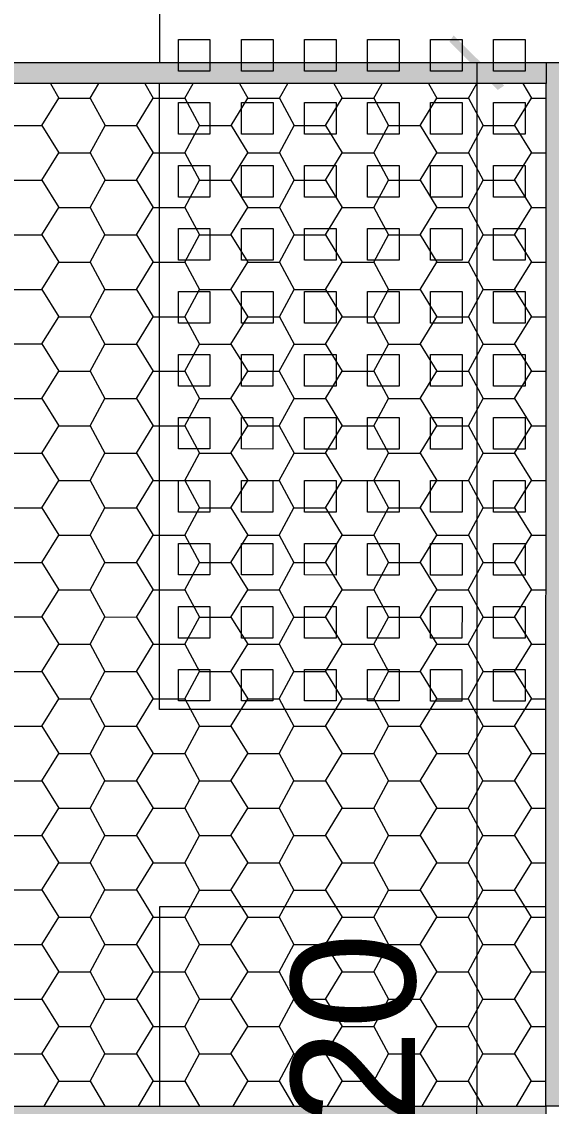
# Model space of a CAD drawing. Extents: x 3377 to 3790, y 1673 to 1846.
# Drawn here: x 3521.991 to 3523.058, y 1752.105 to 1754.291 of the extents above; entities that cross this region are included whole.
import ezdxf

# ---------------------------------------------------------------- set-up
doc = ezdxf.new("R2010")
doc.units = 0
doc.header["$LTSCALE"] = 2
for name, color, linetype, true_color in [('PDF7_0', 7, 'Continuous', 0xc6c6c6), ('PDF7_04-DETALHE', 7, 'Continuous', 0xc6c6c6), ('PDF7_COTAS', 7, 'Continuous', 0x8e8e8e)]:
    doc.layers.add(name, color=color, linetype=linetype, true_color=true_color)
doc.layers.add('PDF7_Text', color=7, linetype='Continuous')
doc.styles.add('PDF Arial', font='arial.ttf')

msp = doc.modelspace()

# ---------------------------------------------------------------- linework, layer by layer
at = {"layer": 'PDF7_0', "color": 7, "lineweight": 0}
msp.add_lwpolyline([(3535.3864, 1752.8449), (3535.4118, 1752.8576, 0.281721), (3525.3159, 1759.0363, 0.281573), (3515.2191, 1752.859), (3515.2488, 1752.8463, -0.281585), (3525.3159, 1759.0067, -0.281456)], format="xyb", close=True, dxfattribs=at)
for points in [[(3535.1368, 1753.0988, 0.27384), (3525.3159, 1758.9051, 0.27384), (3515.4942, 1753.1002), (3515.8454, 1752.9055, -0.273455), (3525.3159, 1758.5073, -0.273821), (3534.7856, 1752.9042), (3534.739, 1752.9889), (3535.0902, 1753.1877), (3535.1368, 1753.0988), (3535.2129, 1752.9042), (3534.6713, 1752.9042, 0.272283), (3525.3158, 1758.4058, 0.272651), (3515.9597, 1752.9055), (3515.8454, 1752.9055), (3515.4434, 1752.9055)], [(3535.086, 1753.1158, 0.272189), (3525.3159, 1758.8713, 0.272189), (3515.545, 1753.1171), (3515.8285, 1752.9563, -0.272462), (3525.3159, 1758.5454), (3525.3159, 1758.8713), (3525.3159, 1758.5454, -0.272294), (3534.8025, 1752.955)]]:
    msp.add_lwpolyline(points, format="xyb", dxfattribs=at)
for points in [[(3528.3665, 1754.2079), (3528.3666, 1755.507), (3522.269, 1755.5074), (3522.2689, 1754.2084)], [(3523.0475, 1754.2083), (3523.0856, 1754.2083), (3523.0854, 1752.1053), (3523.0473, 1752.1053), (3523.0475, 1754.166)], [(3523.0474, 1752.905), (3522.2688, 1752.9051), (3522.2689, 1754.166)], [(3523.0474, 1752.5072), (3522.2688, 1752.5073), (3522.2688, 1752.1053)]]:
    msp.add_lwpolyline(points, dxfattribs=at)
for points in [[(3523.0475, 1754.2083), (3523.0475, 1754.166), (3520.8386, 1754.1661), (3520.8386, 1754.2085)], [(3523.0473, 1752.1053), (3523.0473, 1752.0672), (3520.8385, 1752.0673), (3520.8385, 1752.1054)]]:
    msp.add_lwpolyline(points, close=True, dxfattribs=at)
at = {"layer": 'PDF7_0', "lineweight": 0}
for points in [[(3522.0489, 1754.1661), (3522.0658, 1754.1364), (3522.1292, 1754.1364), (3522.1462, 1754.1661)], [(3522.2393, 1754.166), (3522.2562, 1754.1364), (3522.3197, 1754.1364), (3522.3366, 1754.166)], [(3522.4297, 1754.166), (3522.4466, 1754.1364), (3522.5101, 1754.1364), (3522.527, 1754.166)], [(3522.6201, 1754.166), (3522.637, 1754.1364), (3522.7005, 1754.1364), (3522.7174, 1754.166)], [(3522.8105, 1754.166), (3522.8274, 1754.1364), (3522.8909, 1754.1364), (3522.9078, 1754.166)], [(3523.0009, 1754.166), (3523.0179, 1754.1364), (3523.0475, 1754.1364)], [(3521.9388, 1754.1364), (3521.9684, 1754.0814), (3522.0319, 1754.0814), (3522.0658, 1754.1364)], [(3522.1292, 1754.1364), (3522.1589, 1754.0814), (3522.2223, 1754.0814), (3522.2562, 1754.1364)], [(3522.3197, 1754.1364), (3522.3493, 1754.0814), (3522.4128, 1754.0814), (3522.4466, 1754.1364)], [(3522.5101, 1754.1364), (3522.5397, 1754.0814), (3522.6032, 1754.0814), (3522.637, 1754.1364)], [(3522.7005, 1754.1364), (3522.7301, 1754.0814), (3522.7936, 1754.0814), (3522.8274, 1754.1364)], [(3522.8909, 1754.1364), (3522.9205, 1754.0814), (3522.984, 1754.0814), (3523.0179, 1754.1364)], [(3522.0319, 1754.0814), (3522.0658, 1754.0264), (3522.1292, 1754.0264), (3522.1589, 1754.0814)], [(3522.2223, 1754.0814), (3522.2562, 1754.0264), (3522.3197, 1754.0264), (3522.3493, 1754.0814)], [(3522.4128, 1754.0814), (3522.4466, 1754.0264), (3522.5101, 1754.0264), (3522.5397, 1754.0814)], [(3522.6032, 1754.0814), (3522.637, 1754.0264), (3522.7005, 1754.0264), (3522.7301, 1754.0814)], [(3522.7936, 1754.0814), (3522.8274, 1754.0264), (3522.8909, 1754.0264), (3522.9205, 1754.0814)], [(3522.984, 1754.0814), (3523.0179, 1754.0264), (3523.0475, 1754.0264)], [(3521.9388, 1754.0264), (3521.9684, 1753.9714), (3522.0319, 1753.9714), (3522.0658, 1754.0264)], [(3522.1292, 1754.0264), (3522.1589, 1753.9714), (3522.2223, 1753.9714), (3522.2562, 1754.0264)], [(3522.3197, 1754.0264), (3522.3493, 1753.9714), (3522.4127, 1753.9714), (3522.4466, 1754.0264)], [(3522.5101, 1754.0264), (3522.5397, 1753.9714), (3522.6032, 1753.9714), (3522.637, 1754.0264)], [(3522.7005, 1754.0264), (3522.7301, 1753.9714), (3522.7936, 1753.9714), (3522.8274, 1754.0264)], [(3522.8909, 1754.0264), (3522.9205, 1753.9713), (3522.984, 1753.9713), (3523.0179, 1754.0264)], [(3522.0319, 1753.9714), (3522.0658, 1753.9164), (3522.1292, 1753.9164), (3522.1589, 1753.9714)], [(3522.2223, 1753.9714), (3522.2562, 1753.9164), (3522.3196, 1753.9164), (3522.3493, 1753.9714)], [(3522.4127, 1753.9714), (3522.4466, 1753.9164), (3522.5101, 1753.9164), (3522.5397, 1753.9714)], [(3522.6032, 1753.9714), (3522.637, 1753.9164), (3522.7005, 1753.9164), (3522.7301, 1753.9714)], [(3522.7936, 1753.9714), (3522.8274, 1753.9163), (3522.8909, 1753.9163), (3522.9205, 1753.9713)], [(3522.984, 1753.9713), (3523.0178, 1753.9163), (3523.0475, 1753.9163)], [(3521.9388, 1753.9164), (3521.9684, 1753.8614), (3522.0319, 1753.8614), (3522.0658, 1753.9164)], [(3522.1292, 1753.9164), (3522.1588, 1753.8614), (3522.2223, 1753.8614), (3522.2562, 1753.9164)], [(3522.3196, 1753.9164), (3522.3493, 1753.8614), (3522.4127, 1753.8614), (3522.4466, 1753.9164)], [(3522.5101, 1753.9164), (3522.5397, 1753.8614), (3522.6032, 1753.8614), (3522.637, 1753.9164)], [(3522.7005, 1753.9164), (3522.7301, 1753.8613), (3522.7936, 1753.8613), (3522.8274, 1753.9163)], [(3522.8909, 1753.9163), (3522.9205, 1753.8613), (3522.984, 1753.8613), (3523.0178, 1753.9163)], [(3522.0319, 1753.8614), (3522.0658, 1753.8064), (3522.1292, 1753.8064), (3522.1588, 1753.8614)], [(3522.2223, 1753.8614), (3522.2562, 1753.8064), (3522.3196, 1753.8064), (3522.3493, 1753.8614)], [(3522.4127, 1753.8614), (3522.4466, 1753.8064), (3522.5101, 1753.8063), (3522.5397, 1753.8614)], [(3522.6032, 1753.8614), (3522.637, 1753.8063), (3522.7005, 1753.8063), (3522.7301, 1753.8613)], [(3522.7936, 1753.8613), (3522.8274, 1753.8063), (3522.8909, 1753.8063), (3522.9205, 1753.8613)], [(3522.984, 1753.8613), (3523.0178, 1753.8063), (3523.0475, 1753.8063)], [(3521.9388, 1753.8064), (3521.9684, 1753.7514), (3522.0319, 1753.7514), (3522.0658, 1753.8064)], [(3522.1292, 1753.8064), (3522.1588, 1753.7514), (3522.2223, 1753.7514), (3522.2562, 1753.8064)], [(3522.3196, 1753.8064), (3522.3493, 1753.7514), (3522.4127, 1753.7513), (3522.4466, 1753.8064)], [(3522.5101, 1753.8063), (3522.5397, 1753.7513), (3522.6031, 1753.7513), (3522.637, 1753.8063)], [(3522.7005, 1753.8063), (3522.7301, 1753.7513), (3522.7936, 1753.7513), (3522.8274, 1753.8063)], [(3522.8909, 1753.8063), (3522.9205, 1753.7513), (3522.984, 1753.7513), (3523.0178, 1753.8063)], [(3522.0319, 1753.7514), (3522.0657, 1753.6964), (3522.1292, 1753.6964), (3522.1588, 1753.7514)], [(3522.2223, 1753.7514), (3522.2562, 1753.6963), (3522.3196, 1753.6963), (3522.3493, 1753.7514)], [(3522.4127, 1753.7513), (3522.4466, 1753.6963), (3522.5101, 1753.6963), (3522.5397, 1753.7513)], [(3522.6031, 1753.7513), (3522.637, 1753.6963), (3522.7005, 1753.6963), (3522.7301, 1753.7513)], [(3522.7936, 1753.7513), (3522.8274, 1753.6963), (3522.8909, 1753.6963), (3522.9205, 1753.7513)], [(3522.984, 1753.7513), (3523.0178, 1753.6963), (3523.0475, 1753.6963)], [(3521.9388, 1753.6964), (3521.9684, 1753.6414), (3522.0319, 1753.6414), (3522.0657, 1753.6964)], [(3522.1292, 1753.6964), (3522.1588, 1753.6413), (3522.2223, 1753.6413), (3522.2562, 1753.6963)], [(3522.3196, 1753.6963), (3522.3493, 1753.6413), (3522.4127, 1753.6413), (3522.4466, 1753.6963)], [(3522.5101, 1753.6963), (3522.5397, 1753.6413), (3522.6031, 1753.6413), (3522.637, 1753.6963)], [(3522.7005, 1753.6963), (3522.7301, 1753.6413), (3522.7936, 1753.6413), (3522.8274, 1753.6963)], [(3522.8909, 1753.6963), (3522.9205, 1753.6413), (3522.984, 1753.6413), (3523.0178, 1753.6963)], [(3522.0319, 1753.6414), (3522.0657, 1753.5863), (3522.1292, 1753.5863), (3522.1588, 1753.6413)], [(3522.2223, 1753.6413), (3522.2562, 1753.5863), (3522.3196, 1753.5863), (3522.3493, 1753.6413)], [(3522.4127, 1753.6413), (3522.4466, 1753.5863), (3522.51, 1753.5863), (3522.5397, 1753.6413)], [(3522.6031, 1753.6413), (3522.637, 1753.5863), (3522.7005, 1753.5863), (3522.7301, 1753.6413)], [(3522.7936, 1753.6413), (3522.8274, 1753.5863), (3522.8909, 1753.5863), (3522.9205, 1753.6413)], [(3522.984, 1753.6413), (3523.0178, 1753.5863), (3523.0474, 1753.5863)], [(3521.9388, 1753.5863), (3521.9684, 1753.5313), (3522.0319, 1753.5313), (3522.0657, 1753.5863)], [(3522.1292, 1753.5863), (3522.1588, 1753.5313), (3522.2223, 1753.5313), (3522.2562, 1753.5863)], [(3522.3196, 1753.5863), (3522.3492, 1753.5313), (3522.4127, 1753.5313), (3522.4466, 1753.5863)], [(3522.51, 1753.5863), (3522.5397, 1753.5313), (3522.6031, 1753.5313), (3522.637, 1753.5863)], [(3522.7005, 1753.5863), (3522.7301, 1753.5313), (3522.7936, 1753.5313), (3522.8274, 1753.5863)], [(3522.8909, 1753.5863), (3522.9205, 1753.5313), (3522.984, 1753.5313), (3523.0178, 1753.5863)], [(3522.0319, 1753.5313), (3522.0657, 1753.4763), (3522.1292, 1753.4763), (3522.1588, 1753.5313)], [(3522.2223, 1753.5313), (3522.2561, 1753.4763), (3522.3196, 1753.4763), (3522.3492, 1753.5313)], [(3522.4127, 1753.5313), (3522.4466, 1753.4763), (3522.51, 1753.4763), (3522.5397, 1753.5313)], [(3522.6031, 1753.5313), (3522.637, 1753.4763), (3522.7005, 1753.4763), (3522.7301, 1753.5313)], [(3522.7936, 1753.5313), (3522.8274, 1753.4763), (3522.8909, 1753.4763), (3522.9205, 1753.5313)], [(3522.984, 1753.5313), (3523.0178, 1753.4763), (3523.0474, 1753.4763)], [(3521.9388, 1753.4763), (3521.9684, 1753.4213), (3522.0319, 1753.4213), (3522.0657, 1753.4763)], [(3522.1292, 1753.4763), (3522.1588, 1753.4213), (3522.2223, 1753.4213), (3522.2561, 1753.4763)], [(3522.3196, 1753.4763), (3522.3492, 1753.4213), (3522.4127, 1753.4213), (3522.4466, 1753.4763)], [(3522.51, 1753.4763), (3522.5397, 1753.4213), (3522.6031, 1753.4213), (3522.637, 1753.4763)], [(3522.7005, 1753.4763), (3522.7301, 1753.4213), (3522.7935, 1753.4213), (3522.8274, 1753.4763)], [(3522.8909, 1753.4763), (3522.9205, 1753.4213), (3522.984, 1753.4213), (3523.0178, 1753.4763)], [(3522.0319, 1753.4213), (3522.0657, 1753.3663), (3522.1292, 1753.3663), (3522.1588, 1753.4213)], [(3522.2223, 1753.4213), (3522.2561, 1753.3663), (3522.3196, 1753.3663), (3522.3492, 1753.4213)], [(3522.4127, 1753.4213), (3522.4466, 1753.3663), (3522.51, 1753.3663), (3522.5397, 1753.4213)], [(3522.6031, 1753.4213), (3522.637, 1753.3663), (3522.7004, 1753.3663), (3522.7301, 1753.4213)], [(3522.7935, 1753.4213), (3522.8274, 1753.3663), (3522.8909, 1753.3662), (3522.9205, 1753.4213)], [(3522.984, 1753.4213), (3523.0178, 1753.3662), (3523.0474, 1753.3662)], [(3521.9388, 1753.3663), (3521.9684, 1753.3113), (3522.0319, 1753.3113), (3522.0657, 1753.3663)], [(3522.1292, 1753.3663), (3522.1588, 1753.3113), (3522.2223, 1753.3113), (3522.2561, 1753.3663)], [(3522.3196, 1753.3663), (3522.3492, 1753.3113), (3522.4127, 1753.3113), (3522.4466, 1753.3663)], [(3522.51, 1753.3663), (3522.5396, 1753.3113), (3522.6031, 1753.3113), (3522.637, 1753.3663)], [(3522.7004, 1753.3663), (3522.7301, 1753.3112), (3522.7935, 1753.3112), (3522.8274, 1753.3663)], [(3522.8909, 1753.3662), (3522.9205, 1753.3112), (3522.984, 1753.3112), (3523.0178, 1753.3662)], [(3522.0319, 1753.3113), (3522.0657, 1753.2563), (3522.1292, 1753.2563), (3522.1588, 1753.3113)], [(3522.2223, 1753.3113), (3522.2561, 1753.2563), (3522.3196, 1753.2563), (3522.3492, 1753.3113)], [(3522.4127, 1753.3113), (3522.4465, 1753.2563), (3522.51, 1753.2563), (3522.5396, 1753.3113)], [(3522.6031, 1753.3113), (3522.637, 1753.2562), (3522.7004, 1753.2562), (3522.7301, 1753.3112)], [(3522.7935, 1753.3112), (3522.8274, 1753.2562), (3522.8909, 1753.2562), (3522.9205, 1753.3112)], [(3522.984, 1753.3112), (3523.0178, 1753.2562), (3523.0474, 1753.2562)], [(3521.9388, 1753.2563), (3521.9684, 1753.2013), (3522.0319, 1753.2013), (3522.0657, 1753.2563)], [(3522.1292, 1753.2563), (3522.1588, 1753.2013), (3522.2223, 1753.2013), (3522.2561, 1753.2563)], [(3522.3196, 1753.2563), (3522.3492, 1753.2013), (3522.4127, 1753.2013), (3522.4465, 1753.2563)], [(3522.51, 1753.2563), (3522.5396, 1753.2012), (3522.6031, 1753.2012), (3522.637, 1753.2562)], [(3522.7004, 1753.2562), (3522.7301, 1753.2012), (3522.7935, 1753.2012), (3522.8274, 1753.2562)], [(3522.8909, 1753.2562), (3522.9205, 1753.2012), (3522.9839, 1753.2012), (3523.0178, 1753.2562)], [(3522.0319, 1753.2013), (3522.0657, 1753.1463), (3522.1292, 1753.1463), (3522.1588, 1753.2013)], [(3522.2223, 1753.2013), (3522.2561, 1753.1463), (3522.3196, 1753.1462), (3522.3492, 1753.2013)], [(3522.4127, 1753.2013), (3522.4465, 1753.1462), (3522.51, 1753.1462), (3522.5396, 1753.2012)], [(3522.6031, 1753.2012), (3522.637, 1753.1462), (3522.7004, 1753.1462), (3522.7301, 1753.2012)], [(3522.7935, 1753.2012), (3522.8274, 1753.1462), (3522.8908, 1753.1462), (3522.9205, 1753.2012)], [(3522.9839, 1753.2012), (3523.0178, 1753.1462), (3523.0474, 1753.1462)], [(3521.9388, 1753.1463), (3521.9684, 1753.0913), (3522.0319, 1753.0913), (3522.0657, 1753.1463)], [(3522.1292, 1753.1463), (3522.1588, 1753.0913), (3522.2223, 1753.0912), (3522.2561, 1753.1463)], [(3522.3196, 1753.1462), (3522.3492, 1753.0912), (3522.4127, 1753.0912), (3522.4465, 1753.1462)], [(3522.51, 1753.1462), (3522.5396, 1753.0912), (3522.6031, 1753.0912), (3522.637, 1753.1462)], [(3522.7004, 1753.1462), (3522.73, 1753.0912), (3522.7935, 1753.0912), (3522.8274, 1753.1462)], [(3522.8908, 1753.1462), (3522.9205, 1753.0912), (3522.9839, 1753.0912), (3523.0178, 1753.1462)], [(3522.0319, 1753.0913), (3522.0657, 1753.0362), (3522.1292, 1753.0362), (3522.1588, 1753.0913)], [(3522.2223, 1753.0912), (3522.2561, 1753.0362), (3522.3196, 1753.0362), (3522.3492, 1753.0912)], [(3522.4127, 1753.0912), (3522.4465, 1753.0362), (3522.51, 1753.0362), (3522.5396, 1753.0912)], [(3522.6031, 1753.0912), (3522.637, 1753.0362), (3522.7004, 1753.0362), (3522.73, 1753.0912)], [(3522.7935, 1753.0912), (3522.8274, 1753.0362), (3522.8908, 1753.0362), (3522.9205, 1753.0912)], [(3522.9839, 1753.0912), (3523.0178, 1753.0362), (3523.0474, 1753.0362)], [(3521.9388, 1753.0363), (3521.9684, 1752.9812), (3522.0318, 1752.9812), (3522.0657, 1753.0362)], [(3522.1292, 1753.0362), (3522.1588, 1752.9812), (3522.2223, 1752.9812), (3522.2561, 1753.0362)], [(3522.3196, 1753.0362), (3522.3492, 1752.9812), (3522.4127, 1752.9812), (3522.4465, 1753.0362)], [(3522.51, 1753.0362), (3522.5396, 1752.9812), (3522.6031, 1752.9812), (3522.637, 1753.0362)], [(3522.7004, 1753.0362), (3522.73, 1752.9812), (3522.7935, 1752.9812), (3522.8274, 1753.0362)], [(3522.8908, 1753.0362), (3522.9205, 1752.9812), (3522.9839, 1752.9812), (3523.0178, 1753.0362)], [(3522.0318, 1752.9812), (3522.0657, 1752.9262), (3522.1292, 1752.9262), (3522.1588, 1752.9812)], [(3522.2223, 1752.9812), (3522.2561, 1752.9262), (3522.3196, 1752.9262), (3522.3492, 1752.9812)], [(3522.4127, 1752.9812), (3522.4465, 1752.9262), (3522.51, 1752.9262), (3522.5396, 1752.9812)], [(3522.6031, 1752.9812), (3522.6369, 1752.9262), (3522.7004, 1752.9262), (3522.73, 1752.9812)], [(3522.7935, 1752.9812), (3522.8274, 1752.9262), (3522.8908, 1752.9262), (3522.9205, 1752.9812)], [(3522.9839, 1752.9812), (3523.0178, 1752.9262), (3523.0474, 1752.9262)], [(3521.9387, 1752.9262), (3521.9684, 1752.8712), (3522.0318, 1752.8712), (3522.0657, 1752.9262)], [(3522.1292, 1752.9262), (3522.1588, 1752.8712), (3522.2223, 1752.8712), (3522.2561, 1752.9262)], [(3522.3196, 1752.9262), (3522.3492, 1752.8712), (3522.4127, 1752.8712), (3522.4465, 1752.9262)], [(3522.51, 1752.9262), (3522.5396, 1752.8712), (3522.6031, 1752.8712), (3522.6369, 1752.9262)], [(3522.7004, 1752.9262), (3522.73, 1752.8712), (3522.7935, 1752.8712), (3522.8274, 1752.9262)], [(3522.8908, 1752.9262), (3522.9205, 1752.8712), (3522.9839, 1752.8712), (3523.0178, 1752.9262)], [(3522.0318, 1752.8712), (3522.0657, 1752.8162), (3522.1292, 1752.8162), (3522.1588, 1752.8712)], [(3522.2223, 1752.8712), (3522.2561, 1752.8162), (3522.3196, 1752.8162), (3522.3492, 1752.8712)], [(3522.4127, 1752.8712), (3522.4465, 1752.8162), (3522.51, 1752.8162), (3522.5396, 1752.8712)], [(3522.6031, 1752.8712), (3522.6369, 1752.8162), (3522.7004, 1752.8162), (3522.73, 1752.8712)], [(3522.7935, 1752.8712), (3522.8274, 1752.8162), (3522.8908, 1752.8162), (3522.9205, 1752.8712)], [(3522.9839, 1752.8712), (3523.0178, 1752.8161), (3523.0474, 1752.8161)], [(3521.9387, 1752.8162), (3521.9684, 1752.7612), (3522.0318, 1752.7612), (3522.0657, 1752.8162)], [(3522.1292, 1752.8162), (3522.1588, 1752.7612), (3522.2222, 1752.7612), (3522.2561, 1752.8162)], [(3522.3196, 1752.8162), (3522.3492, 1752.7612), (3522.4127, 1752.7612), (3522.4465, 1752.8162)], [(3522.51, 1752.8162), (3522.5396, 1752.7612), (3522.6031, 1752.7612), (3522.6369, 1752.8162)], [(3522.7004, 1752.8162), (3522.73, 1752.7612), (3522.7935, 1752.7612), (3522.8274, 1752.8162)], [(3522.8908, 1752.8162), (3522.9204, 1752.7611), (3522.9839, 1752.7611), (3523.0178, 1752.8161)], [(3522.0318, 1752.7612), (3522.0657, 1752.7062), (3522.1292, 1752.7062), (3522.1588, 1752.7612)], [(3522.2222, 1752.7612), (3522.2561, 1752.7062), (3522.3196, 1752.7062), (3522.3492, 1752.7612)], [(3522.4127, 1752.7612), (3522.4465, 1752.7062), (3522.51, 1752.7062), (3522.5396, 1752.7612)], [(3522.6031, 1752.7612), (3522.6369, 1752.7062), (3522.7004, 1752.7061), (3522.73, 1752.7612)], [(3522.7935, 1752.7612), (3522.8273, 1752.7061), (3522.8908, 1752.7061), (3522.9204, 1752.7611)], [(3522.9839, 1752.7611), (3523.0178, 1752.7061), (3523.0474, 1752.7061)], [(3521.9387, 1752.7062), (3521.9684, 1752.6512), (3522.0318, 1752.6512), (3522.0657, 1752.7062)], [(3522.1292, 1752.7062), (3522.1588, 1752.6512), (3522.2222, 1752.6512), (3522.2561, 1752.7062)], [(3522.3196, 1752.7062), (3522.3492, 1752.6512), (3522.4127, 1752.6512), (3522.4465, 1752.7062)], [(3522.51, 1752.7062), (3522.5396, 1752.6512), (3522.6031, 1752.6511), (3522.6369, 1752.7062)], [(3522.7004, 1752.7061), (3522.73, 1752.6511), (3522.7935, 1752.6511), (3522.8273, 1752.7061)], [(3522.8908, 1752.7061), (3522.9204, 1752.6511), (3522.9839, 1752.6511), (3523.0178, 1752.7061)], [(3522.0318, 1752.6512), (3522.0657, 1752.5962), (3522.1291, 1752.5962), (3522.1588, 1752.6512)], [(3522.2222, 1752.6512), (3522.2561, 1752.5962), (3522.3196, 1752.5962), (3522.3492, 1752.6512)], [(3522.4127, 1752.6512), (3522.4465, 1752.5961), (3522.51, 1752.5961), (3522.5396, 1752.6512)], [(3522.6031, 1752.6511), (3522.6369, 1752.5961), (3522.7004, 1752.5961), (3522.73, 1752.6511)], [(3522.7935, 1752.6511), (3522.8273, 1752.5961), (3522.8908, 1752.5961), (3522.9204, 1752.6511)], [(3522.9839, 1752.6511), (3523.0178, 1752.5961), (3523.0474, 1752.5961)], [(3521.9387, 1752.5962), (3521.9683, 1752.5412), (3522.0318, 1752.5412), (3522.0657, 1752.5962)], [(3522.1291, 1752.5962), (3522.1588, 1752.5412), (3522.2222, 1752.5412), (3522.2561, 1752.5962)], [(3522.3196, 1752.5962), (3522.3492, 1752.5411), (3522.4127, 1752.5411), (3522.4465, 1752.5961)], [(3522.51, 1752.5961), (3522.5396, 1752.5411), (3522.6031, 1752.5411), (3522.6369, 1752.5961)], [(3522.7004, 1752.5961), (3522.73, 1752.5411), (3522.7935, 1752.5411), (3522.8273, 1752.5961)], [(3522.8908, 1752.5961), (3522.9204, 1752.5411), (3522.9839, 1752.5411), (3523.0178, 1752.5961)], [(3522.0318, 1752.5412), (3522.0657, 1752.4862), (3522.1291, 1752.4861), (3522.1588, 1752.5412)], [(3522.2222, 1752.5412), (3522.2561, 1752.4861), (3522.3196, 1752.4861), (3522.3492, 1752.5411)], [(3522.4127, 1752.5411), (3522.4465, 1752.4861), (3522.51, 1752.4861), (3522.5396, 1752.5411)], [(3522.6031, 1752.5411), (3522.6369, 1752.4861), (3522.7004, 1752.4861), (3522.73, 1752.5411)], [(3522.7935, 1752.5411), (3522.8273, 1752.4861), (3522.8908, 1752.4861), (3522.9204, 1752.5411)], [(3522.9839, 1752.5411), (3523.0177, 1752.4861), (3523.0474, 1752.4861)], [(3521.9387, 1752.4862), (3521.9683, 1752.4312), (3522.0318, 1752.4311), (3522.0657, 1752.4862)], [(3522.1291, 1752.4861), (3522.1588, 1752.4311), (3522.2222, 1752.4311), (3522.2561, 1752.4861)], [(3522.3196, 1752.4861), (3522.3492, 1752.4311), (3522.4126, 1752.4311), (3522.4465, 1752.4861)], [(3522.51, 1752.4861), (3522.5396, 1752.4311), (3522.6031, 1752.4311), (3522.6369, 1752.4861)], [(3522.7004, 1752.4861), (3522.73, 1752.4311), (3522.7935, 1752.4311), (3522.8273, 1752.4861)], [(3522.8908, 1752.4861), (3522.9204, 1752.4311), (3522.9839, 1752.4311), (3523.0177, 1752.4861)], [(3522.0318, 1752.4311), (3522.0657, 1752.3761), (3522.1291, 1752.3761), (3522.1588, 1752.4311)], [(3522.2222, 1752.4311), (3522.2561, 1752.3761), (3522.3195, 1752.3761), (3522.3492, 1752.4311)], [(3522.4126, 1752.4311), (3522.4465, 1752.3761), (3522.51, 1752.3761), (3522.5396, 1752.4311)], [(3522.6031, 1752.4311), (3522.6369, 1752.3761), (3522.7004, 1752.3761), (3522.73, 1752.4311)], [(3522.7935, 1752.4311), (3522.8273, 1752.3761), (3522.8908, 1752.3761), (3522.9204, 1752.4311)], [(3522.9839, 1752.4311), (3523.0177, 1752.3761), (3523.0474, 1752.3761)], [(3521.9387, 1752.3761), (3521.9683, 1752.3211), (3522.0318, 1752.3211), (3522.0657, 1752.3761)], [(3522.1291, 1752.3761), (3522.1587, 1752.3211), (3522.2222, 1752.3211), (3522.2561, 1752.3761)], [(3522.3195, 1752.3761), (3522.3492, 1752.3211), (3522.4126, 1752.3211), (3522.4465, 1752.3761)], [(3522.51, 1752.3761), (3522.5396, 1752.3211), (3522.6031, 1752.3211), (3522.6369, 1752.3761)], [(3522.7004, 1752.3761), (3522.73, 1752.3211), (3522.7935, 1752.3211), (3522.8273, 1752.3761)], [(3522.8908, 1752.3761), (3522.9204, 1752.3211), (3522.9839, 1752.3211), (3523.0177, 1752.3761)], [(3522.0318, 1752.3211), (3522.0656, 1752.2661), (3522.1291, 1752.2661), (3522.1587, 1752.3211)], [(3522.2222, 1752.3211), (3522.2561, 1752.2661), (3522.3195, 1752.2661), (3522.3492, 1752.3211)], [(3522.4126, 1752.3211), (3522.4465, 1752.2661), (3522.51, 1752.2661), (3522.5396, 1752.3211)], [(3522.6031, 1752.3211), (3522.6369, 1752.2661), (3522.7004, 1752.2661), (3522.73, 1752.3211)], [(3522.7935, 1752.3211), (3522.8273, 1752.2661), (3522.8908, 1752.2661), (3522.9204, 1752.3211)], [(3522.9839, 1752.3211), (3523.0177, 1752.2661), (3523.0474, 1752.2661)], [(3521.9387, 1752.2661), (3521.9683, 1752.2111), (3522.0318, 1752.2111), (3522.0656, 1752.2661)], [(3522.1291, 1752.2661), (3522.1587, 1752.2111), (3522.2222, 1752.2111), (3522.2561, 1752.2661)], [(3522.3195, 1752.2661), (3522.3492, 1752.2111), (3522.4126, 1752.2111), (3522.4465, 1752.2661)], [(3522.51, 1752.2661), (3522.5396, 1752.2111), (3522.603, 1752.2111), (3522.6369, 1752.2661)], [(3522.7004, 1752.2661), (3522.73, 1752.2111), (3522.7935, 1752.2111), (3522.8273, 1752.2661)], [(3522.8908, 1752.2661), (3522.9204, 1752.211), (3522.9839, 1752.211), (3523.0177, 1752.2661)], [(3522.0318, 1752.2111), (3522.0656, 1752.1561), (3522.1291, 1752.1561), (3522.1587, 1752.1053)], [(3522.1291, 1752.1561), (3522.1587, 1752.2111)], [(3522.2222, 1752.2111), (3522.2561, 1752.1561), (3522.3195, 1752.1561), (3522.3491, 1752.1053)], [(3522.3195, 1752.1561), (3522.3492, 1752.2111)], [(3522.4126, 1752.2111), (3522.4465, 1752.1561), (3522.5099, 1752.1561), (3522.5396, 1752.1053)], [(3522.5099, 1752.1561), (3522.5396, 1752.2111)], [(3522.603, 1752.2111), (3522.6369, 1752.1561), (3522.7004, 1752.1561), (3522.73, 1752.1053)], [(3522.7004, 1752.1561), (3522.73, 1752.2111)], [(3522.7935, 1752.2111), (3522.8273, 1752.156), (3522.8908, 1752.156), (3522.9204, 1752.1053)], [(3522.8908, 1752.156), (3522.9204, 1752.211)], [(3522.9839, 1752.211), (3523.0177, 1752.156), (3523.0473, 1752.156)], [(3522.036, 1752.1053), (3522.0656, 1752.1561)], [(3522.2264, 1752.1053), (3522.2561, 1752.1561)], [(3522.4169, 1752.1053), (3522.4465, 1752.1561)], [(3522.6073, 1752.1053), (3522.6369, 1752.1561)], [(3522.7977, 1752.1053), (3522.8273, 1752.156)], [(3522.9881, 1752.1053), (3523.0177, 1752.156)]]:
    msp.add_lwpolyline(points, dxfattribs=at)
at = {"layer": 'PDF7_0', "color": 7, "transparency": 33554559}
for points in [[(3522.9629, 1754.1618), (3522.8528, 1754.2506), (3522.8613, 1754.2633)], [(3522.9502, 1754.1533), (3522.9629, 1754.1618), (3522.8528, 1754.2506)]]:
    msp.add_solid(points, dxfattribs=at)
at = {"layer": 'PDF7_0', "color": 9, "true_color": 0xc1c1c1, "transparency": 33554559}
for points in [[(3523.0475, 1754.2083), (3520.8386, 1754.2085), (3523.0475, 1754.166)], [(3520.8386, 1754.2085), (3523.0475, 1754.166), (3520.8386, 1754.1661)], [(3523.0475, 1754.2083), (3523.0854, 1752.1053), (3523.0473, 1752.1053)], [(3523.0856, 1754.2083), (3523.0475, 1754.2083), (3523.0854, 1752.1053)], [(3523.0473, 1752.1053), (3520.8385, 1752.1054), (3523.0473, 1752.0672)], [(3520.8385, 1752.1054), (3523.0473, 1752.0672), (3520.8385, 1752.0673)]]:
    msp.add_solid(points, dxfattribs=at)
at = {"layer": 'PDF7_04-DETALHE', "lineweight": 0}
for points in [[(3522.3704, 1754.2549), (3522.3704, 1754.1914), (3522.307, 1754.1914), (3522.307, 1754.2549)], [(3522.4974, 1754.2549), (3522.4974, 1754.1914), (3522.4339, 1754.1914), (3522.4339, 1754.2549)], [(3522.6243, 1754.2549), (3522.6243, 1754.1914), (3522.5609, 1754.1914), (3522.5609, 1754.2549)], [(3522.7513, 1754.2549), (3522.7513, 1754.1914), (3522.6878, 1754.1914), (3522.6878, 1754.2549)], [(3522.8782, 1754.2549), (3522.8782, 1754.1914), (3522.8148, 1754.1914), (3522.8148, 1754.2549)], [(3523.0052, 1754.2549), (3523.0052, 1754.1914), (3522.9417, 1754.1914), (3522.9417, 1754.2549)], [(3522.3704, 1754.128), (3522.3704, 1754.0645), (3522.307, 1754.0645), (3522.307, 1754.128)], [(3522.4974, 1754.1279), (3522.4974, 1754.0645), (3522.4339, 1754.0645), (3522.4339, 1754.1279)], [(3522.6243, 1754.1279), (3522.6243, 1754.0645), (3522.5609, 1754.0645), (3522.5609, 1754.1279)], [(3522.7513, 1754.1279), (3522.7513, 1754.0645), (3522.6878, 1754.0645), (3522.6878, 1754.1279)], [(3522.8782, 1754.1279), (3522.8782, 1754.0644), (3522.8147, 1754.0644), (3522.8147, 1754.1279)], [(3523.0052, 1754.1279), (3523.0052, 1754.0644), (3522.9417, 1754.0644), (3522.9417, 1754.1279)], [(3522.3704, 1754.001), (3522.3704, 1753.9375), (3522.307, 1753.9375), (3522.307, 1754.001)], [(3522.4974, 1754.001), (3522.4974, 1753.9375), (3522.4339, 1753.9375), (3522.4339, 1754.001)], [(3522.6243, 1754.001), (3522.6243, 1753.9375), (3522.5608, 1753.9375), (3522.5608, 1754.001)], [(3522.7513, 1754.001), (3522.7513, 1753.9375), (3522.6878, 1753.9375), (3522.6878, 1754.001)], [(3522.8782, 1754.001), (3522.8782, 1753.9375), (3522.8147, 1753.9375), (3522.8147, 1754.001)], [(3523.0052, 1754.001), (3523.0052, 1753.9375), (3522.9417, 1753.9375), (3522.9417, 1754.001)], [(3522.3704, 1753.8741), (3522.3704, 1753.8106), (3522.3069, 1753.8106), (3522.307, 1753.8741)], [(3522.4974, 1753.8741), (3522.4974, 1753.8106), (3522.4339, 1753.8106), (3522.4339, 1753.8741)], [(3522.6243, 1753.874), (3522.6243, 1753.8106), (3522.5608, 1753.8106), (3522.5608, 1753.874)], [(3522.7513, 1753.874), (3522.7513, 1753.8106), (3522.6878, 1753.8106), (3522.6878, 1753.874)], [(3522.8782, 1753.874), (3522.8782, 1753.8106), (3522.8147, 1753.8106), (3522.8147, 1753.874)], [(3523.0051, 1753.874), (3523.0051, 1753.8105), (3522.9417, 1753.8106), (3522.9417, 1753.874)], [(3522.3704, 1753.7471), (3522.3704, 1753.6836), (3522.3069, 1753.6836), (3522.3069, 1753.7471)], [(3522.4974, 1753.7471), (3522.4974, 1753.6836), (3522.4339, 1753.6836), (3522.4339, 1753.7471)], [(3522.6243, 1753.7471), (3522.6243, 1753.6836), (3522.5608, 1753.6836), (3522.5608, 1753.7471)], [(3522.7512, 1753.7471), (3522.7512, 1753.6836), (3522.6878, 1753.6836), (3522.6878, 1753.7471)], [(3522.8782, 1753.7471), (3522.8782, 1753.6836), (3522.8147, 1753.6836), (3522.8147, 1753.7471)], [(3523.0051, 1753.7471), (3523.0051, 1753.6836), (3522.9417, 1753.6836), (3522.9417, 1753.7471)], [(3522.3704, 1753.6202), (3522.3704, 1753.5567), (3522.3069, 1753.5567), (3522.3069, 1753.6202)], [(3522.4974, 1753.6202), (3522.4973, 1753.5567), (3522.4339, 1753.5567), (3522.4339, 1753.6202)], [(3522.6243, 1753.6202), (3522.6243, 1753.5567), (3522.5608, 1753.5567), (3522.5608, 1753.6202)], [(3522.7512, 1753.6201), (3522.7512, 1753.5567), (3522.6878, 1753.5567), (3522.6878, 1753.6202)], [(3522.8782, 1753.6201), (3522.8782, 1753.5567), (3522.8147, 1753.5567), (3522.8147, 1753.6201)], [(3523.0051, 1753.6201), (3523.0051, 1753.5567), (3522.9417, 1753.5567), (3522.9417, 1753.6201)], [(3522.3704, 1753.4932), (3522.3704, 1753.4298), (3522.3069, 1753.4298), (3522.3069, 1753.4932)], [(3522.4973, 1753.4932), (3522.4973, 1753.4297), (3522.4339, 1753.4298), (3522.4339, 1753.4932)], [(3522.6243, 1753.4932), (3522.6243, 1753.4297), (3522.5608, 1753.4297), (3522.5608, 1753.4932)], [(3522.7512, 1753.4932), (3522.7512, 1753.4297), (3522.6878, 1753.4297), (3522.6878, 1753.4932)], [(3522.8782, 1753.4932), (3522.8782, 1753.4297), (3522.8147, 1753.4297), (3522.8147, 1753.4932)], [(3523.0051, 1753.4932), (3523.0051, 1753.4297), (3522.9416, 1753.4297), (3522.9417, 1753.4932)], [(3522.3704, 1753.3663), (3522.3704, 1753.3028), (3522.3069, 1753.3028), (3522.3069, 1753.3663)], [(3522.4973, 1753.3663), (3522.4973, 1753.3028), (3522.4339, 1753.3028), (3522.4339, 1753.3663)], [(3522.6243, 1753.3663), (3522.6243, 1753.3028), (3522.5608, 1753.3028), (3522.5608, 1753.3663)], [(3522.7512, 1753.3663), (3522.7512, 1753.3028), (3522.6877, 1753.3028), (3522.6878, 1753.3663)], [(3522.8782, 1753.3662), (3522.8782, 1753.3028), (3522.8147, 1753.3028), (3522.8147, 1753.3663)], [(3523.0051, 1753.3662), (3523.0051, 1753.3028), (3522.9416, 1753.3028), (3522.9416, 1753.3662)], [(3522.3704, 1753.2393), (3522.3704, 1753.1759), (3522.3069, 1753.1759), (3522.3069, 1753.2393)], [(3522.4973, 1753.2393), (3522.4973, 1753.1759), (3522.4338, 1753.1759), (3522.4339, 1753.2393)], [(3522.6243, 1753.2393), (3522.6243, 1753.1758), (3522.5608, 1753.1759), (3522.5608, 1753.2393)], [(3522.7512, 1753.2393), (3522.7512, 1753.1758), (3522.6877, 1753.1758), (3522.6877, 1753.2393)], [(3522.8782, 1753.2393), (3522.8782, 1753.1758), (3522.8147, 1753.1758), (3522.8147, 1753.2393)], [(3523.0051, 1753.2393), (3523.0051, 1753.1758), (3522.9416, 1753.1758), (3522.9416, 1753.2393)], [(3522.3704, 1753.1124), (3522.3704, 1753.0489), (3522.3069, 1753.0489), (3522.3069, 1753.1124)], [(3522.4973, 1753.1124), (3522.4973, 1753.0489), (3522.4338, 1753.0489), (3522.4338, 1753.1124)], [(3522.6243, 1753.1124), (3522.6243, 1753.0489), (3522.5608, 1753.0489), (3522.5608, 1753.1124)], [(3522.7512, 1753.1124), (3522.7512, 1753.0489), (3522.6877, 1753.0489), (3522.6877, 1753.1124)], [(3522.8782, 1753.1124), (3522.8781, 1753.0489), (3522.8147, 1753.0489), (3522.8147, 1753.1124)], [(3523.0051, 1753.1124), (3523.0051, 1753.0489), (3522.9416, 1753.0489), (3522.9416, 1753.1124)], [(3522.3704, 1752.9854), (3522.3704, 1752.922), (3522.3069, 1752.922), (3522.3069, 1752.9855)], [(3522.4973, 1752.9854), (3522.4973, 1752.922), (3522.4338, 1752.922), (3522.4338, 1752.9854)], [(3522.6243, 1752.9854), (3522.6243, 1752.922), (3522.5608, 1752.922), (3522.5608, 1752.9854)], [(3522.7512, 1752.9854), (3522.7512, 1752.922), (3522.6877, 1752.922), (3522.6877, 1752.9854)], [(3522.8781, 1752.9854), (3522.8781, 1752.9219), (3522.8147, 1752.9219), (3522.8147, 1752.9854)], [(3523.0051, 1752.9854), (3523.0051, 1752.9219), (3522.9416, 1752.9219), (3522.9416, 1752.9854)]]:
    msp.add_lwpolyline(points, close=True, dxfattribs=at)
at = {"layer": 'PDF7_COTAS', "color": 7, "lineweight": 0}
msp.add_lwpolyline([(3522.9078, 1754.2083), (3522.9076, 1750.0064)], dxfattribs=at)

# ---------------------------------------------------------------- texts
at = {"layer": 'PDF7_Text', "insert": (3522.8302, 1751.7752), "char_height": 0.25, "attachment_point": 7, "rotation": 89.9962, "style": 'PDF Arial'}
msp.add_mtext('4,20', dxfattribs=at)

doc.saveas('drawing.dxf')
